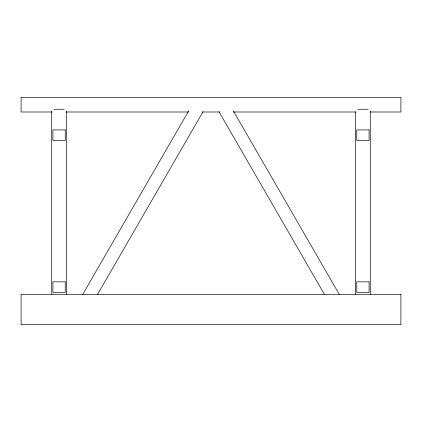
<?xml version="1.0" encoding="UTF-8"?>
<svg xmlns="http://www.w3.org/2000/svg" width="422" height="422" viewBox="0 0 422 422"><rect width="100%" height="100%" fill="white"/><g stroke="black" fill="none" stroke-linecap="round" stroke-linejoin="round"><path stroke-width="0.63" d="M82.775 294.303L188.671 110.912M97.514 294.461L203.077 111.64M53.879 109.261L64.255 109.261M357.745 109.261L368.121 109.261M52.091 111.994L21.1 111.994L21.1 97.318L400.9 97.318L400.9 111.994L369.909 111.994M65.938 111.994L188.581 111.994M202.428 111.994L219.572 111.994M233.419 111.994L356.062 111.994M233.329 110.912L339.225 294.303M218.923 111.64L324.486 294.461M370.273 111.234L370.273 294.298M355.598 111.893L355.598 294.298M66.402 111.234L66.402 294.298M51.727 111.234L51.727 294.298M65.231 129.918L52.924 129.918L52.924 140.552L65.231 140.552L65.231 129.918M369.076 129.918L356.769 129.918L356.769 140.552L369.076 140.552L369.076 129.918M65.231 281.838L52.924 281.838L52.924 292.472L65.231 292.472L65.231 281.838M369.076 281.838L356.769 281.838L356.769 292.472L369.076 292.472L369.076 281.838M400.9 294.298L21.1 294.298L21.1 324.682L400.9 324.682L400.9 294.298"/></g></svg>
